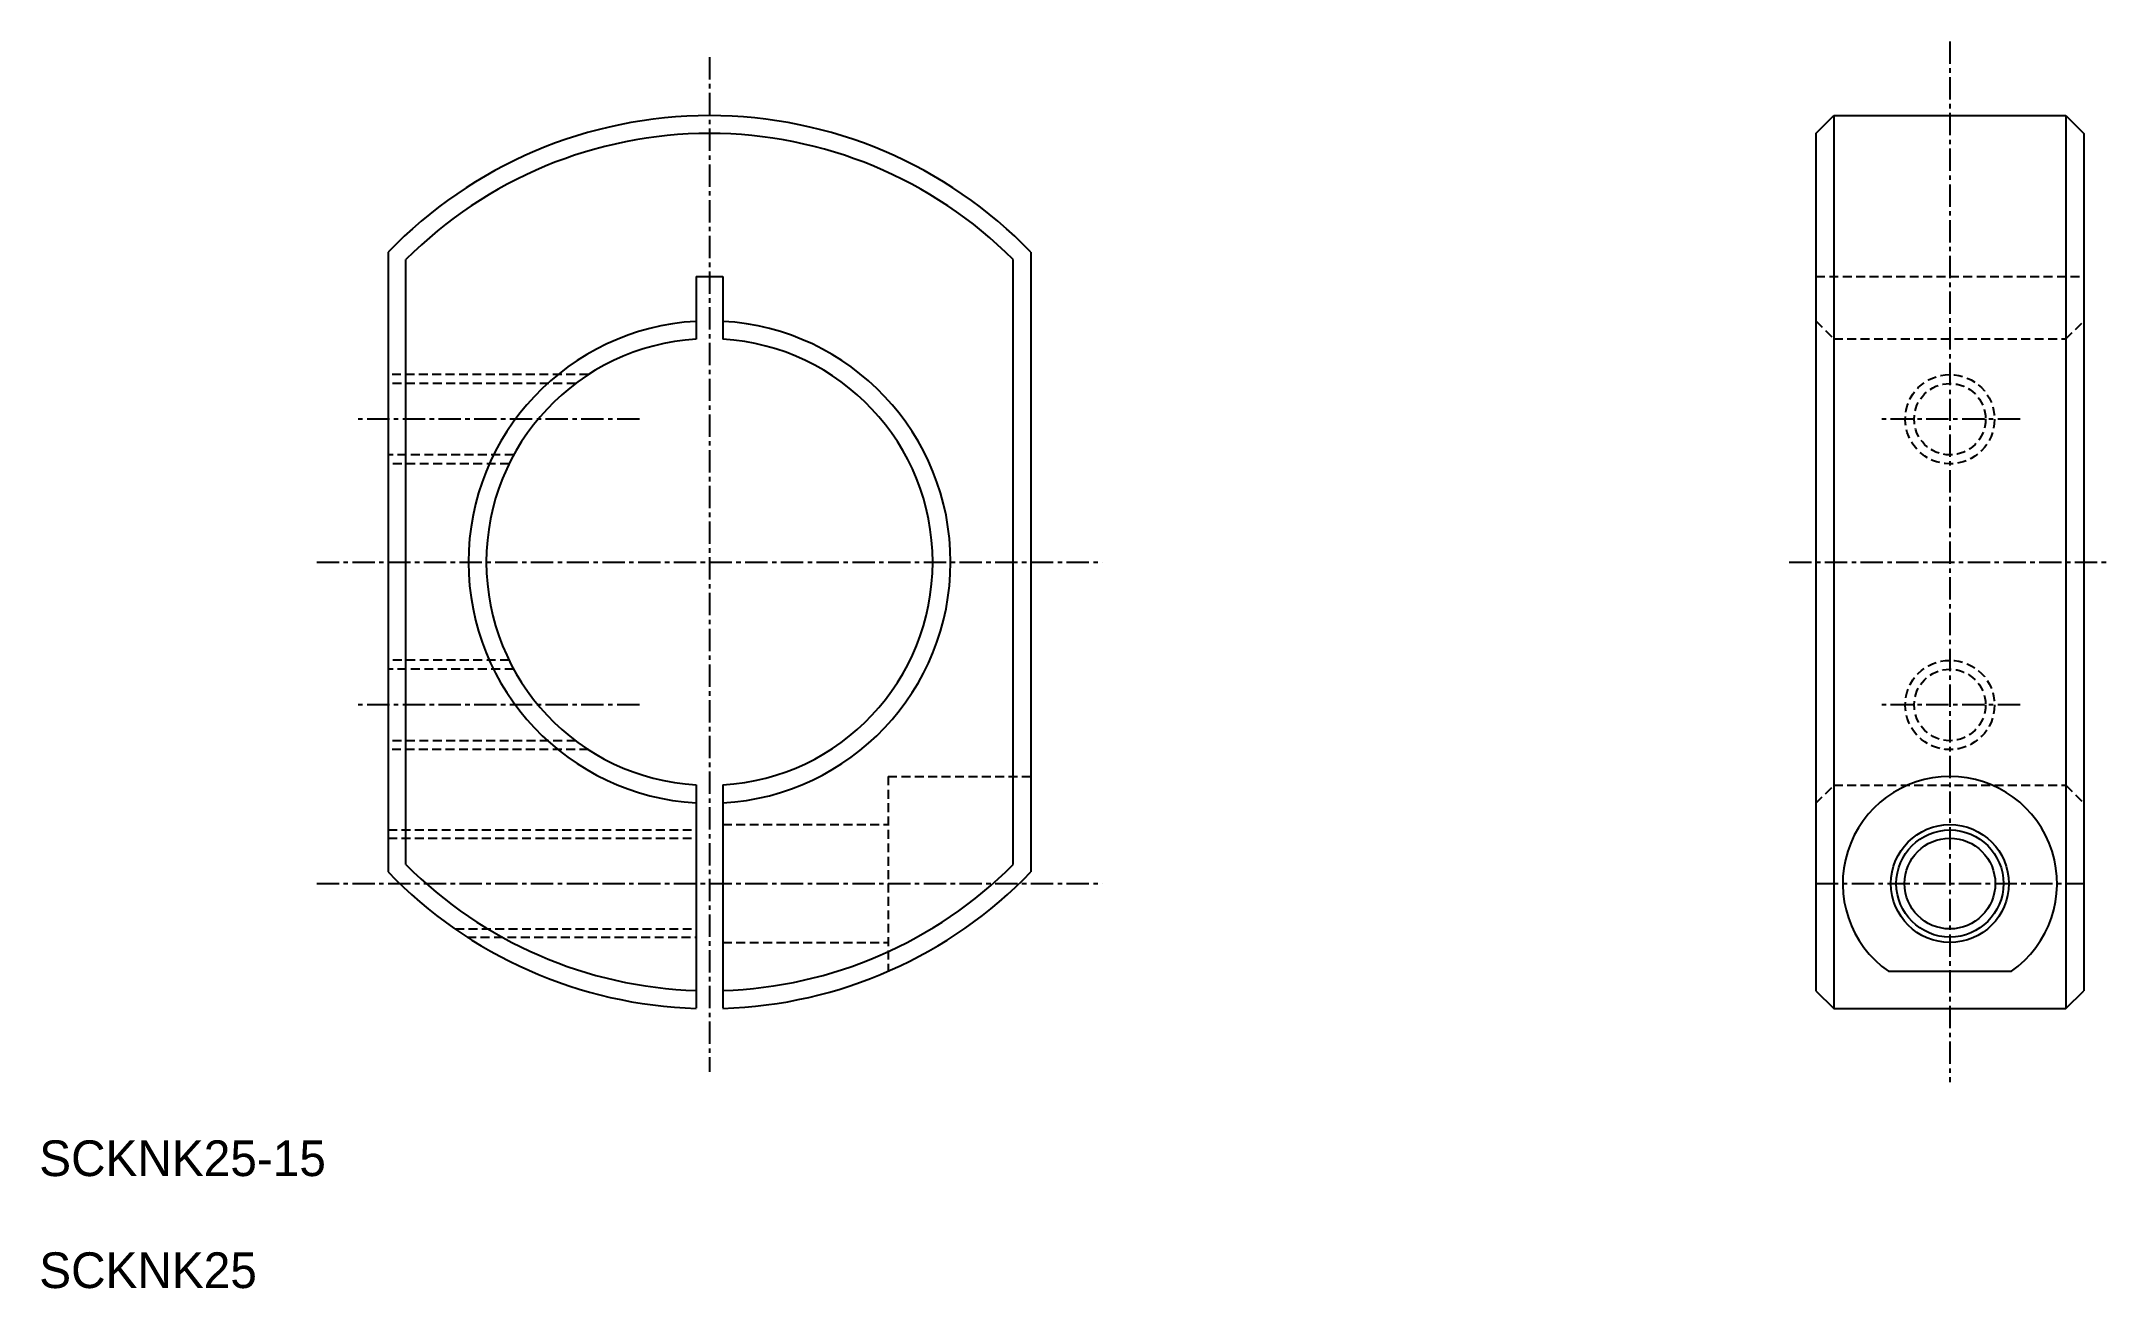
# Model space of a CAD drawing. Extents: x 44 to 160, y 79 to 149.
import ezdxf

# ---------------------------------------------------------------- set-up
doc = ezdxf.new("R2010")
doc.units = 0
doc.linetypes.add('CENTER', pattern=[2, 1.25, -0.25, 0.25, -0.25])
doc.linetypes.add('DASHED', pattern=[0.75, 0.5, -0.25])
doc.layers.get('0').update_dxf_attribs({"linetype": 'CONTINUOUS'})
doc.layers.add('CENTER', color=1, linetype='CENTER')

msp = doc.modelspace()

# ---------------------------------------------------------------- linework, layer by layer
at = {"color": 7, "linetype": 'CONTINUOUS'}
for p, q in [((143.23, 143.43), (144.23, 144.43)), ((144.23, 144.43), (144.23, 94.43)), ((144.23, 144.43), (157.23, 144.43)), ((157.23, 144.43), (157.23, 94.43)), ((157.23, 144.43), (158.23, 143.43)), ((143.23, 143.43), (143.23, 95.43)), ((158.23, 143.43), (158.23, 95.43)), ((63.26, 136.78), (63.26, 102.09)), ((99.26, 136.78), (99.26, 102.09)), ((64.26, 102.49), (64.26, 136.38)), ((98.26, 102.49), (98.26, 136.38)), ((80.51, 135.43), (82.01, 135.43)), ((80.51, 135.43), (80.51, 131.91)), ((82.01, 135.43), (82.01, 131.91)), ((80.51, 106.96), (80.51, 94.45)), ((82.01, 106.96), (82.01, 94.45)), ((147.29, 96.52), (154.18, 96.52)), ((143.23, 95.43), (144.23, 94.43)), ((157.23, 94.43), (158.23, 95.43)), ((144.23, 94.43), (157.23, 94.43))]:
    msp.add_line(p, q, dxfattribs=at)
at = {"color": 3, "linetype": 'DASHED'}
for p, q in [((143.23, 135.43), (158.23, 135.43)), ((143.23, 132.93), (144.23, 131.93)), ((157.23, 131.93), (158.23, 132.93)), ((144.23, 131.93), (157.23, 131.93)), ((144.23, 131.93), (144.23, 106.93)), ((157.23, 131.93), (157.23, 106.93)), ((74.48, 129.93), (63.26, 129.93)), ((73.76, 129.43), (63.26, 129.43)), ((70.29, 125.43), (63.26, 125.43)), ((70.03, 124.93), (63.26, 124.93)), ((70.03, 113.93), (63.26, 113.93)), ((70.29, 113.43), (63.26, 113.43)), ((73.76, 109.43), (63.26, 109.43)), ((74.48, 108.93), (63.26, 108.93)), ((91.26, 107.43), (91.26, 96.52)), ((91.26, 107.43), (99.26, 107.43)), ((143.23, 105.93), (144.23, 106.93)), ((144.23, 106.93), (157.23, 106.93)), ((157.23, 106.93), (158.23, 105.93)), ((63.26, 104.43), (80.51, 104.43)), ((82.01, 104.73), (91.26, 104.73)), ((63.26, 103.97), (80.51, 103.97)), ((67.01, 98.89), (80.51, 98.89)), ((67.69, 98.43), (80.51, 98.43)), ((82.01, 98.13), (91.26, 98.13))]:
    msp.add_line(p, q, dxfattribs=at)
msp.add_line((68.76, 113.93), (68.76, 113.93))
for centre, radius in [((150.73, 127.43), 2.5), ((150.73, 127.43), 2), ((150.73, 111.43), 2.5), ((150.73, 111.43), 2)]:
    msp.add_circle(centre, radius, dxfattribs=at)
at = {"color": 7, "linetype": 'CONTINUOUS'}
for radius in [3.3, 2.54]:
    msp.add_circle((150.73, 101.43), radius, dxfattribs=at)
at = {"color": 3, "linetype": 'CONTINUOUS'}
msp.add_circle((150.73, 101.43), 3, dxfattribs=at)
at = {"color": 7, "linetype": 'CONTINUOUS'}
for centre, radius, start, end in [((81.26, 119.43), 25, 43.9455, 136.0545), ((81.26, 119.43), 24, 44.9005, 135.0995), ((81.26, 119.43), 13.5, 93.1847, 266.8153), ((81.26, 119.43), 13.5, 273.1847, 86.8153), ((81.26, 119.43), 12.5, 93.4398, 266.5602), ((81.26, 119.43), 12.5, 273.4398, 86.5602), ((150.73, 101.43), 6, 305.0338, 234.9662), ((81.26, 119.43), 25, 223.9455, 268.2809), ((81.26, 119.43), 24, 224.9005, 268.2092), ((81.26, 119.43), 24, 271.7908, 315.0995), ((81.26, 119.43), 25, 271.7191, 316.0545)]:
    msp.add_arc(centre, radius, start, end, dxfattribs=at)
at = {"layer": 'CENTER', "color": 1, "linetype": 'CENTER'}
for p, q in [((150.73, 148.58), (150.73, 90.31)), ((81.26, 147.7), (81.26, 90.88)), ((77.33, 127.43), (61.49, 127.43)), ((154.66, 127.43), (146.81, 127.43)), ((59.26, 119.43), (103.26, 119.43)), ((141.73, 119.43), (159.73, 119.43)), ((77.33, 111.43), (61.49, 111.43)), ((154.66, 111.43), (146.81, 111.43)), ((59.26, 101.43), (103.26, 101.43)), ((143.23, 101.43), (158.23, 101.43))]:
    msp.add_line(p, q, dxfattribs=at)

# ---------------------------------------------------------------- texts
at = {"color": 7, "linetype": 'CONTINUOUS'}
for s, p in [('SCKNK25-15', (43.72, 85.05)), ('SCKNK25', (43.72, 78.78))]:
    msp.add_text(s, height=2, dxfattribs=at).set_placement(p)

doc.saveas('drawing.dxf')
